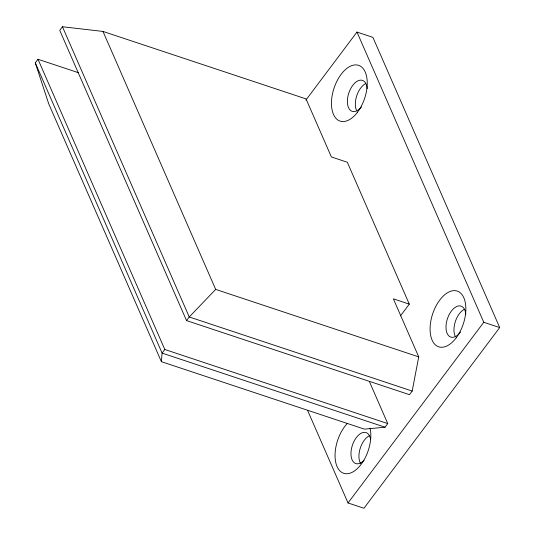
<?xml version="1.0" encoding="UTF-8"?>
<svg xmlns="http://www.w3.org/2000/svg" width="535" height="535" viewBox="0 0 535 535"><rect width="100%" height="100%" fill="white"/><g stroke="black" fill="none" stroke-linecap="round" stroke-linejoin="round"><path stroke-width="0.8" d="M369.384 381.535L387.755 423.586L385.039 427.204L364.422 429.144L161.383 361.667L162.092 353.107L35.297 62.883L38.012 59.271L78.337 72.673M409.288 304.127L347.302 162.239L331.379 156.949L306.02 98.901L102.974 31.425L62.448 26.75L59.733 30.361L186.528 320.585L409.476 394.683L412.191 391.065L418.724 356.878L393.365 298.831L409.288 304.127L400.407 315.951M305.886 100.065L356.979 32.06L372.908 37.356L499.703 327.574L363.947 508.25L348.024 502.96L307.545 410.298M38.012 59.271L164.807 349.489L162.092 353.107L385.039 427.204M186.528 320.585L189.243 316.967L215.679 289.395L418.724 356.878M348.024 502.96L483.774 322.284L356.979 32.06M483.774 322.284L499.703 327.574M412.191 391.065L189.243 316.967L62.448 26.75M164.807 349.489L387.755 423.586M102.974 31.425L215.679 289.395M161.383 361.667L48.672 103.69L35.297 62.883M361.426 106.94A16.317 8.961 -71.6 0 1 347.884 105.823A16.317 8.961 -71.6 0 1 355.173 82.704A16.317 8.961 -71.6 0 1 367.191 88.656M370.08 428.16A29.371 16.13 -71.6 0 1 358.216 467.75A29.371 16.13 -71.6 0 1 335.886 463.022A29.371 16.13 -71.6 0 1 347.402 423.359M364.047 460.254A16.317 8.961 -71.6 0 1 351.368 457.592A16.317 8.961 -71.6 0 1 358.43 435.209A16.317 8.961 -71.6 0 1 370.615 439.429M460.508 332.068A16.317 8.961 -71.6 0 1 446.611 331.967A16.317 8.961 -71.6 0 1 453.62 308.581A16.317 8.961 -71.6 0 1 465.811 314.379M360.717 463.718A16.317 8.961 -71.6 0 1 360.155 448.517A16.317 8.961 -71.6 0 1 369.31 435.757M455.071 335.98A16.317 8.961 -71.6 0 1 464.34 309.29M356.45 110.25A16.317 8.961 -71.6 0 1 365.719 83.56M357.594 112.082A29.371 16.13 -71.6 0 0 358.985 65.477A29.371 16.13 -71.6 0 0 331.473 102.091A29.371 16.13 -71.6 0 0 357.594 112.082M456.208 337.806A29.371 16.13 -71.6 0 0 457.599 291.207A29.371 16.13 -71.6 0 0 430.093 327.821A29.371 16.13 -71.6 0 0 456.208 337.806"/></g></svg>
